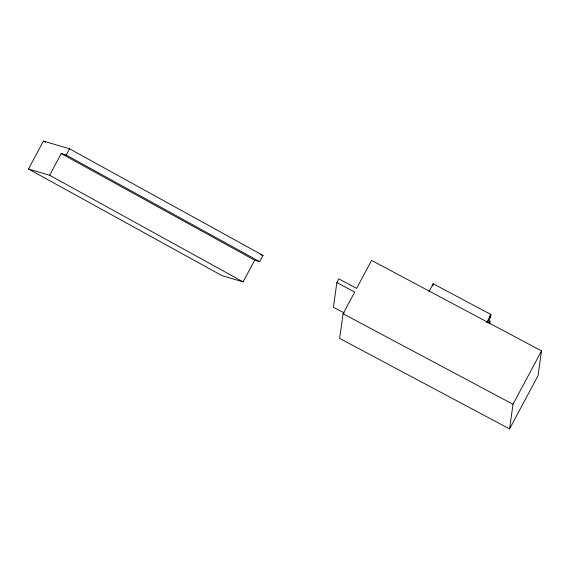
<?xml version="1.0" encoding="UTF-8"?>
<svg xmlns="http://www.w3.org/2000/svg" width="570" height="570" viewBox="0 0 570 570"><rect width="100%" height="100%" fill="white"/><g stroke="black" fill="none" stroke-linecap="round" stroke-linejoin="round"><path stroke-width="0.85" d="M336.856 282.57L354.675 292.061L343.083 313.764L339.656 338.409L509.573 428.918L538.073 375.552L541.5 350.906L371.583 260.397L356.649 288.37L338.829 278.88L336.856 282.57L333.429 307.216L344.273 312.994M432.851 286.14L433.186 283.767L490.955 314.533L490.62 316.906L487.471 322.812M489.694 323.568L490.029 321.195L488.462 320.368M509.573 428.918L513.007 404.272L541.5 350.906M28.5 169.012L43.413 141.082L69.526 148.791L262.998 255.417L259.656 261.673L254.683 260.205L61.211 153.572L49.64 175.254L28.5 169.012L221.972 275.638L243.112 281.879L254.683 260.205M61.211 153.572L66.184 155.04L69.526 148.791M428.847 291.883L433.186 283.767M486.616 322.656L490.955 314.533M488.846 323.411L490.029 321.195M260.511 254.683L262.998 255.417M489.06 316.079L490.62 316.906M343.083 313.764L513.007 404.272M43.413 141.082L45.743 142.365M66.184 155.04L259.656 261.673M49.64 175.254L243.112 281.879"/></g></svg>
